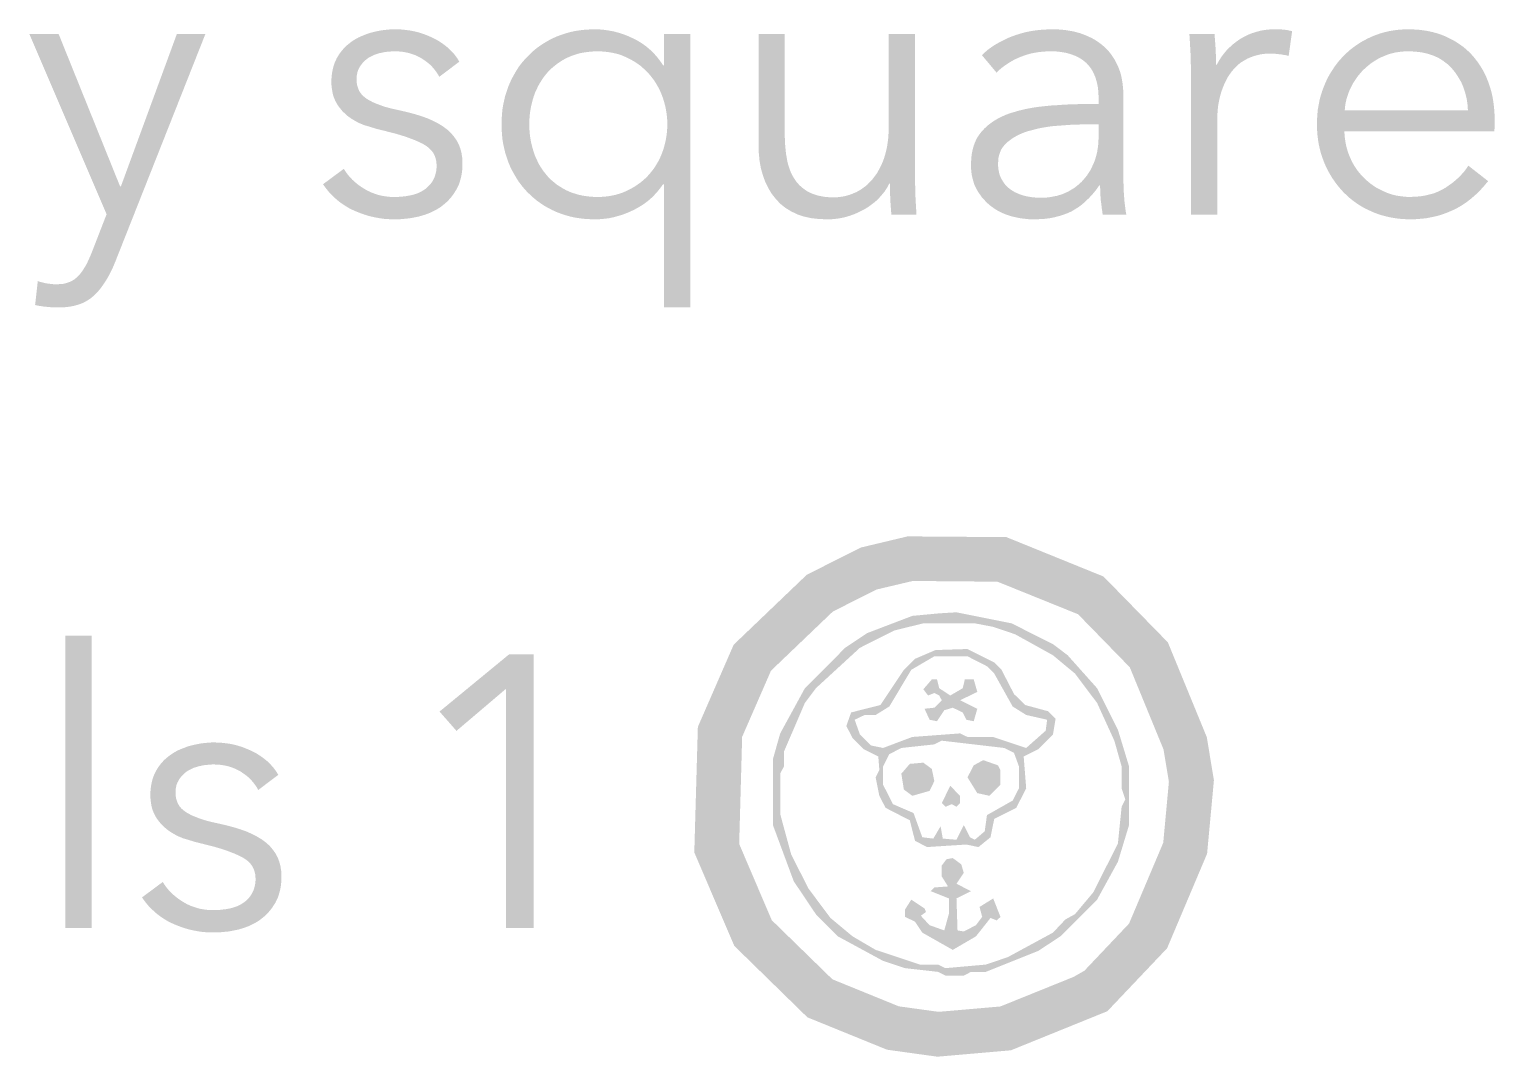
# Model space of a CAD drawing. Header units: millimetres. Extents: x 6 to 594, y 82 to 394.
# Drawn here: x 314.15 to 324.01, y 375.13 to 382.05 of the extents above; entities that cross this region are included whole.
import ezdxf

# ---------------------------------------------------------------- set-up
doc = ezdxf.new("R2010")
doc.units = ezdxf.units.MM
doc.layers.add('RASTER', color=7, linetype='Continuous')

msp = doc.modelspace()

# ---------------------------------------------------------------- hatches: boundary and pattern name
at = {"layer": 'RASTER'}
for points in [[(316.906, 381.728), (316.896, 381.747), (316.884, 381.764), (316.871, 381.781), (316.857, 381.797), (316.842, 381.812), (316.825, 381.826), (316.807, 381.839), (316.788, 381.852), (316.768, 381.863), (316.747, 381.873), (316.725, 381.881), (316.703, 381.888), (316.68, 381.893), (316.657, 381.897), (316.632, 381.899), (316.607, 381.9), (316.596, 381.9), (316.584, 381.899), (316.572, 381.898), (316.56, 381.897), (316.549, 381.896), (316.537, 381.894), (316.525, 381.892), (316.514, 381.889), (316.502, 381.887), (316.491, 381.883), (316.48, 381.88), (316.469, 381.876), (316.459, 381.871), (316.449, 381.866), (316.44, 381.861), (316.43, 381.856), (316.422, 381.85), (316.413, 381.843), (316.405, 381.836), (316.398, 381.829), (316.39, 381.821), (316.384, 381.813), (316.378, 381.805), (316.372, 381.796), (316.367, 381.786), (316.362, 381.777), (316.358, 381.767), (316.355, 381.756), (316.353, 381.745), (316.351, 381.734), (316.35, 381.722), (316.35, 381.71), (316.351, 381.689), (316.354, 381.67), (316.36, 381.651), (316.367, 381.634), (316.377, 381.618), (316.389, 381.604), (316.404, 381.591), (316.42, 381.579), (316.439, 381.568), (316.46, 381.557), (316.484, 381.547), (316.51, 381.537), (316.539, 381.527), (316.571, 381.518), (316.605, 381.51), (316.641, 381.502), (316.693, 381.49), (316.742, 381.477), (316.787, 381.463), (316.829, 381.448), (316.867, 381.431), (316.901, 381.413), (316.932, 381.394), (316.96, 381.373), (316.984, 381.351), (317.004, 381.327), (317.022, 381.302), (317.037, 381.274), (317.048, 381.245), (317.056, 381.214), (317.061, 381.181), (317.062, 381.146), (317.062, 381.12), (317.06, 381.096), (317.057, 381.072), (317.052, 381.05), (317.046, 381.028), (317.04, 381.008), (317.031, 380.989), (317.022, 380.97), (317.011, 380.953), (317, 380.936), (316.988, 380.92), (316.975, 380.905), (316.962, 380.891), (316.948, 380.878), (316.932, 380.865), (316.917, 380.853), (316.9, 380.842), (316.883, 380.832), (316.865, 380.823), (316.847, 380.814), (316.829, 380.807), (316.81, 380.8), (316.79, 380.794), (316.77, 380.788), (316.749, 380.784), (316.729, 380.78), (316.708, 380.776), (316.687, 380.774), (316.667, 380.772), (316.646, 380.77), (316.625, 380.769), (316.605, 380.769), (316.57, 380.77), (316.536, 380.772), (316.502, 380.777), (316.469, 380.783), (316.435, 380.791), (316.402, 380.801), (316.369, 380.813), (316.337, 380.826), (316.305, 380.841), (316.275, 380.859), (316.246, 380.878), (316.219, 380.899), (316.193, 380.923), (316.168, 380.948), (316.145, 380.976), (316.124, 381.005), (316.264, 381.109), (316.276, 381.09), (316.29, 381.071), (316.305, 381.053), (316.322, 381.035), (316.34, 381.019), (316.359, 381.003), (316.38, 380.988), (316.402, 380.974), (316.425, 380.961), (316.448, 380.95), (316.473, 380.941), (316.497, 380.933), (316.523, 380.927), (316.549, 380.923), (316.575, 380.92), (316.602, 380.92), (316.616, 380.92), (316.63, 380.92), (316.644, 380.921), (316.658, 380.922), (316.671, 380.924), (316.685, 380.925), (316.698, 380.928), (316.711, 380.93), (316.724, 380.933), (316.736, 380.936), (316.748, 380.94), (316.76, 380.944), (316.771, 380.949), (316.782, 380.954), (316.792, 380.96), (316.802, 380.966), (316.812, 380.973), (316.821, 380.98), (316.829, 380.988), (316.837, 380.996), (316.845, 381.004), (316.852, 381.013), (316.859, 381.023), (316.865, 381.033), (316.87, 381.043), (316.875, 381.054), (316.879, 381.066), (316.882, 381.078), (316.885, 381.091), (316.887, 381.104), (316.888, 381.118), (316.888, 381.133), (316.887, 381.156), (316.882, 381.178), (316.875, 381.198), (316.865, 381.217), (316.852, 381.234), (316.836, 381.25), (316.817, 381.264), (316.796, 381.277), (316.771, 381.289), (316.744, 381.301), (316.715, 381.312), (316.683, 381.324), (316.648, 381.335), (316.611, 381.346), (316.571, 381.356), (316.529, 381.367), (316.515, 381.37), (316.501, 381.374), (316.487, 381.377), (316.473, 381.381), (316.458, 381.386), (316.444, 381.39), (316.429, 381.395), (316.414, 381.399), (316.398, 381.404), (316.384, 381.41), (316.369, 381.416), (316.355, 381.423), (316.341, 381.431), (316.327, 381.439), (316.314, 381.447), (316.3, 381.457), (316.288, 381.466), (316.276, 381.477), (316.264, 381.488), (316.253, 381.499), (316.243, 381.511), (316.233, 381.524), (316.223, 381.537), (316.215, 381.551), (316.207, 381.566), (316.2, 381.582), (316.194, 381.598), (316.189, 381.616), (316.186, 381.634), (316.183, 381.653), (316.181, 381.673), (316.181, 381.694), (316.181, 381.717), (316.183, 381.739), (316.186, 381.761), (316.19, 381.781), (316.195, 381.801), (316.201, 381.819), (316.209, 381.837), (316.217, 381.854), (316.227, 381.871), (316.237, 381.886), (316.248, 381.901), (316.26, 381.915), (316.272, 381.928), (316.286, 381.941), (316.3, 381.952), (316.315, 381.964), (316.33, 381.974), (316.346, 381.984), (316.363, 381.993), (316.38, 382.001), (316.398, 382.008), (316.416, 382.015), (316.435, 382.022), (316.454, 382.027), (316.473, 382.032), (316.493, 382.036), (316.513, 382.04), (316.533, 382.043), (316.553, 382.045), (316.574, 382.047), (316.594, 382.048), (316.615, 382.048), (316.647, 382.047), (316.678, 382.044), (316.709, 382.04), (316.74, 382.034), (316.771, 382.026), (316.802, 382.016), (316.832, 382.004), (316.862, 381.991), (316.891, 381.976), (316.918, 381.959), (316.943, 381.941), (316.967, 381.922), (316.988, 381.901), (317.008, 381.879), (317.026, 381.855), (317.041, 381.83)], [(321.963, 381.749), (321.963, 381.762), (321.963, 381.775), (321.963, 381.79), (321.963, 381.806), (321.962, 381.822), (321.962, 381.839), (321.961, 381.857), (321.961, 381.876), (321.96, 381.896), (321.959, 381.914), (321.958, 381.933), (321.957, 381.951), (321.956, 381.968), (321.955, 381.985), (321.954, 382.001), (321.953, 382.017), (322.122, 382.017), (322.123, 382.004), (322.124, 381.991), (322.125, 381.978), (322.126, 381.965), (322.127, 381.951), (322.128, 381.937), (322.129, 381.922), (322.13, 381.908), (322.13, 381.893), (322.131, 381.879), (322.131, 381.866), (322.132, 381.853), (322.132, 381.841), (322.132, 381.83), (322.132, 381.819), (322.132, 381.809), (322.137, 381.809), (322.151, 381.835), (322.167, 381.86), (322.184, 381.883), (322.202, 381.905), (322.223, 381.926), (322.245, 381.946), (322.268, 381.964), (322.293, 381.982), (322.32, 381.997), (322.347, 382.011), (322.375, 382.022), (322.404, 382.031), (322.434, 382.039), (322.464, 382.044), (322.495, 382.047), (322.527, 382.048), (322.536, 382.048), (322.544, 382.048), (322.552, 382.048), (322.56, 382.047), (322.567, 382.047), (322.574, 382.047), (322.582, 382.046), (322.589, 382.045), (322.595, 382.045), (322.602, 382.044), (322.609, 382.043), (322.616, 382.042), (322.623, 382.04), (322.63, 382.039), (322.637, 382.037), (322.644, 382.035), (322.621, 381.869), (322.617, 381.87), (322.612, 381.871), (322.606, 381.873), (322.6, 381.874), (322.593, 381.875), (322.586, 381.876), (322.578, 381.878), (322.569, 381.879), (322.56, 381.88), (322.551, 381.881), (322.542, 381.882), (322.533, 381.883), (322.524, 381.883), (322.514, 381.884), (322.505, 381.884), (322.496, 381.884), (322.479, 381.884), (322.461, 381.883), (322.444, 381.881), (322.427, 381.878), (322.41, 381.874), (322.394, 381.87), (322.377, 381.864), (322.361, 381.858), (322.345, 381.851), (322.33, 381.843), (322.315, 381.834), (322.3, 381.825), (322.286, 381.814), (322.273, 381.802), (322.26, 381.79), (322.248, 381.776), (322.236, 381.762), (322.225, 381.746), (322.214, 381.73), (322.204, 381.713), (322.195, 381.694), (322.186, 381.675), (322.178, 381.655), (322.17, 381.633), (322.163, 381.611), (322.157, 381.588), (322.152, 381.563), (322.147, 381.537), (322.144, 381.511), (322.142, 381.483), (322.14, 381.454), (322.14, 381.424), (322.14, 380.8), (321.963, 380.8), (321.963, 381.749)], [(314.759, 380.99), (314.764, 380.99), (315.141, 382.017), (315.333, 382.017), (314.727, 380.485), (314.713, 380.451), (314.698, 380.419), (314.682, 380.388), (314.665, 380.359), (314.647, 380.332), (314.629, 380.306), (314.609, 380.282), (314.588, 380.261), (314.566, 380.241), (314.541, 380.224), (314.515, 380.209), (314.485, 380.197), (314.454, 380.188), (314.42, 380.181), (314.384, 380.177), (314.345, 380.176), (314.325, 380.176), (314.305, 380.177), (314.285, 380.178), (314.265, 380.18), (314.245, 380.182), (314.226, 380.185), (314.206, 380.188), (314.187, 380.192), (314.205, 380.353), (314.22, 380.348), (314.236, 380.344), (314.252, 380.34), (314.269, 380.337), (314.285, 380.335), (314.301, 380.333), (314.318, 380.332), (314.335, 380.332), (314.357, 380.333), (314.378, 380.335), (314.398, 380.34), (314.416, 380.346), (314.433, 380.354), (314.449, 380.363), (314.464, 380.375), (314.478, 380.388), (314.491, 380.403), (314.503, 380.419), (314.515, 380.437), (314.527, 380.456), (314.538, 380.477), (314.548, 380.499), (314.559, 380.523), (314.569, 380.548), (314.668, 380.803), (314.148, 382.017), (314.345, 382.017)], [(319.948, 380.8), (319.947, 380.813), (319.946, 380.825), (319.945, 380.839), (319.944, 380.852), (319.943, 380.866), (319.942, 380.88), (319.941, 380.894), (319.94, 380.909), (319.94, 380.924), (319.939, 380.938), (319.939, 380.951), (319.938, 380.964), (319.938, 380.976), (319.938, 380.987), (319.938, 380.998), (319.938, 381.008), (319.933, 381.008), (319.919, 380.982), (319.903, 380.957), (319.884, 380.934), (319.864, 380.911), (319.842, 380.89), (319.818, 380.871), (319.792, 380.852), (319.764, 380.835), (319.734, 380.82), (319.704, 380.806), (319.674, 380.795), (319.643, 380.785), (319.612, 380.778), (319.581, 380.773), (319.549, 380.77), (319.517, 380.769), (319.461, 380.771), (319.408, 380.777), (319.359, 380.788), (319.314, 380.803), (319.273, 380.823), (319.235, 380.846), (319.2, 380.874), (319.17, 380.907), (319.142, 380.942), (319.119, 380.981), (319.099, 381.022), (319.083, 381.067), (319.07, 381.113), (319.061, 381.163), (319.056, 381.215), (319.054, 381.271), (319.054, 382.017), (319.231, 382.017), (319.231, 381.343), (319.231, 381.32), (319.232, 381.296), (319.233, 381.274), (319.235, 381.252), (319.237, 381.23), (319.239, 381.209), (319.243, 381.189), (319.246, 381.169), (319.25, 381.15), (319.255, 381.132), (319.261, 381.114), (319.267, 381.097), (319.274, 381.08), (319.282, 381.065), (319.29, 381.05), (319.3, 381.035), (319.309, 381.022), (319.32, 381.009), (319.331, 380.997), (319.344, 380.986), (319.357, 380.975), (319.371, 380.965), (319.385, 380.956), (319.401, 380.948), (319.417, 380.941), (319.435, 380.935), (319.453, 380.929), (319.473, 380.925), (319.493, 380.921), (319.515, 380.919), (319.537, 380.917), (319.561, 380.917), (319.578, 380.917), (319.596, 380.919), (319.613, 380.921), (319.63, 380.924), (319.647, 380.928), (319.664, 380.933), (319.681, 380.939), (319.697, 380.946), (319.714, 380.953), (319.73, 380.962), (319.745, 380.971), (319.76, 380.982), (319.775, 380.993), (319.789, 381.005), (319.802, 381.019), (319.816, 381.033), (319.828, 381.048), (319.84, 381.064), (319.852, 381.081), (319.862, 381.099), (319.872, 381.118), (319.882, 381.138), (319.891, 381.159), (319.899, 381.181), (319.906, 381.204), (319.912, 381.228), (319.918, 381.253), (319.922, 381.279), (319.926, 381.306), (319.928, 381.334), (319.93, 381.363), (319.93, 381.393), (319.93, 382.017), (320.107, 382.017), (320.107, 381.068), (320.107, 381.055), (320.107, 381.041), (320.107, 381.027), (320.107, 381.011), (320.108, 380.995), (320.108, 380.978), (320.109, 380.959), (320.109, 380.94), (320.11, 380.921), (320.111, 380.902), (320.112, 380.884), (320.113, 380.866), (320.114, 380.849), (320.115, 380.832), (320.116, 380.816), (320.117, 380.8)], [(314.568, 376), (314.391, 376), (314.391, 377.966), (314.568, 377.966)], [(317.542, 376), (317.355, 376), (317.355, 377.609), (317.022, 377.326), (316.908, 377.456), (317.376, 377.841), (317.542, 377.841)], [(315.688, 376.928), (315.678, 376.947), (315.666, 376.964), (315.653, 376.981), (315.639, 376.997), (315.624, 377.012), (315.607, 377.026), (315.589, 377.039), (315.57, 377.052), (315.55, 377.063), (315.529, 377.073), (315.507, 377.081), (315.485, 377.088), (315.462, 377.093), (315.439, 377.097), (315.414, 377.099), (315.389, 377.1), (315.378, 377.1), (315.366, 377.099), (315.354, 377.098), (315.342, 377.097), (315.331, 377.096), (315.319, 377.094), (315.307, 377.092), (315.296, 377.089), (315.284, 377.087), (315.273, 377.083), (315.262, 377.08), (315.251, 377.076), (315.241, 377.071), (315.231, 377.066), (315.222, 377.061), (315.212, 377.056), (315.204, 377.05), (315.195, 377.043), (315.187, 377.036), (315.18, 377.029), (315.172, 377.021), (315.166, 377.013), (315.16, 377.005), (315.154, 376.996), (315.149, 376.986), (315.144, 376.977), (315.14, 376.967), (315.137, 376.956), (315.135, 376.945), (315.133, 376.934), (315.132, 376.922), (315.132, 376.91), (315.133, 376.889), (315.136, 376.87), (315.142, 376.851), (315.149, 376.834), (315.159, 376.818), (315.171, 376.804), (315.186, 376.791), (315.202, 376.779), (315.221, 376.768), (315.242, 376.757), (315.266, 376.747), (315.292, 376.737), (315.321, 376.727), (315.353, 376.718), (315.387, 376.71), (315.423, 376.702), (315.475, 376.69), (315.524, 376.677), (315.569, 376.663), (315.611, 376.648), (315.649, 376.631), (315.683, 376.613), (315.714, 376.594), (315.742, 376.573), (315.766, 376.551), (315.786, 376.527), (315.804, 376.502), (315.819, 376.474), (315.83, 376.445), (315.838, 376.414), (315.843, 376.381), (315.844, 376.346), (315.844, 376.32), (315.842, 376.296), (315.839, 376.272), (315.834, 376.25), (315.828, 376.228), (315.822, 376.208), (315.813, 376.189), (315.804, 376.17), (315.793, 376.153), (315.782, 376.136), (315.77, 376.12), (315.757, 376.105), (315.744, 376.091), (315.73, 376.078), (315.714, 376.065), (315.699, 376.053), (315.682, 376.042), (315.665, 376.032), (315.647, 376.023), (315.629, 376.014), (315.611, 376.007), (315.592, 376), (315.572, 375.994), (315.552, 375.988), (315.531, 375.984), (315.511, 375.98), (315.49, 375.976), (315.469, 375.974), (315.449, 375.972), (315.428, 375.97), (315.407, 375.969), (315.387, 375.969), (315.352, 375.97), (315.318, 375.972), (315.284, 375.977), (315.251, 375.983), (315.217, 375.991), (315.184, 376.001), (315.151, 376.013), (315.119, 376.026), (315.087, 376.041), (315.057, 376.059), (315.028, 376.078), (315.001, 376.099), (314.975, 376.123), (314.95, 376.148), (314.927, 376.176), (314.906, 376.205), (315.046, 376.309), (315.058, 376.29), (315.072, 376.271), (315.087, 376.253), (315.104, 376.235), (315.122, 376.219), (315.141, 376.203), (315.162, 376.188), (315.184, 376.174), (315.207, 376.161), (315.23, 376.15), (315.255, 376.141), (315.279, 376.133), (315.305, 376.127), (315.331, 376.123), (315.357, 376.12), (315.384, 376.12), (315.398, 376.12), (315.412, 376.12), (315.426, 376.121), (315.44, 376.122), (315.453, 376.124), (315.467, 376.125), (315.48, 376.128), (315.493, 376.13), (315.506, 376.133), (315.518, 376.136), (315.53, 376.14), (315.542, 376.144), (315.553, 376.149), (315.564, 376.154), (315.574, 376.16), (315.584, 376.166), (315.594, 376.173), (315.603, 376.18), (315.611, 376.188), (315.619, 376.196), (315.627, 376.204), (315.634, 376.213), (315.641, 376.223), (315.647, 376.233), (315.652, 376.243), (315.657, 376.254), (315.661, 376.266), (315.664, 376.278), (315.667, 376.291), (315.669, 376.304), (315.67, 376.318), (315.67, 376.333), (315.669, 376.356), (315.664, 376.378), (315.657, 376.398), (315.647, 376.417), (315.634, 376.434), (315.618, 376.45), (315.599, 376.464), (315.578, 376.477), (315.553, 376.489), (315.526, 376.501), (315.497, 376.512), (315.465, 376.524), (315.43, 376.535), (315.393, 376.546), (315.353, 376.556), (315.311, 376.567), (315.297, 376.57), (315.283, 376.574), (315.269, 376.577), (315.255, 376.581), (315.24, 376.586), (315.226, 376.59), (315.211, 376.595), (315.196, 376.599), (315.18, 376.604), (315.166, 376.61), (315.151, 376.616), (315.137, 376.623), (315.123, 376.631), (315.109, 376.639), (315.096, 376.647), (315.082, 376.657), (315.07, 376.666), (315.058, 376.677), (315.046, 376.688), (315.035, 376.699), (315.025, 376.711), (315.015, 376.724), (315.005, 376.737), (314.997, 376.751), (314.989, 376.766), (314.982, 376.782), (314.976, 376.798), (314.971, 376.816), (314.968, 376.834), (314.965, 376.853), (314.963, 376.873), (314.963, 376.894), (314.963, 376.917), (314.965, 376.939), (314.968, 376.961), (314.972, 376.981), (314.977, 377.001), (314.983, 377.019), (314.991, 377.037), (314.999, 377.054), (315.009, 377.071), (315.019, 377.086), (315.03, 377.101), (315.042, 377.115), (315.054, 377.128), (315.068, 377.141), (315.082, 377.152), (315.097, 377.164), (315.112, 377.174), (315.128, 377.184), (315.145, 377.193), (315.162, 377.201), (315.18, 377.208), (315.198, 377.215), (315.217, 377.222), (315.236, 377.227), (315.255, 377.232), (315.275, 377.236), (315.295, 377.24), (315.315, 377.243), (315.335, 377.245), (315.356, 377.247), (315.376, 377.248), (315.397, 377.248), (315.429, 377.247), (315.46, 377.244), (315.491, 377.24), (315.522, 377.234), (315.553, 377.226), (315.584, 377.216), (315.614, 377.204), (315.644, 377.191), (315.673, 377.176), (315.7, 377.159), (315.725, 377.141), (315.749, 377.122), (315.77, 377.101), (315.79, 377.079), (315.808, 377.055), (315.823, 377.03)]]:
    msp.add_hatch(color=7, dxfattribs=at).paths.add_polyline_path(points)
h = msp.add_hatch(color=7, dxfattribs=at)
h.paths.add_polyline_path([(318.412, 381.005), (318.392, 380.978), (318.371, 380.952), (318.348, 380.927), (318.324, 380.904), (318.298, 380.883), (318.27, 380.864), (318.241, 380.846), (318.21, 380.83), (318.179, 380.816), (318.147, 380.803), (318.115, 380.793), (318.083, 380.784), (318.051, 380.777), (318.019, 380.773), (317.986, 380.77), (317.954, 380.769), (317.919, 380.77), (317.884, 380.772), (317.851, 380.776), (317.818, 380.781), (317.786, 380.788), (317.755, 380.797), (317.725, 380.807), (317.695, 380.818), (317.667, 380.831), (317.64, 380.845), (317.613, 380.86), (317.588, 380.877), (317.564, 380.894), (317.541, 380.913), (317.519, 380.933), (317.498, 380.953), (317.478, 380.975), (317.459, 380.998), (317.441, 381.022), (317.425, 381.047), (317.41, 381.073), (317.395, 381.1), (317.382, 381.127), (317.37, 381.156), (317.36, 381.186), (317.35, 381.216), (317.343, 381.247), (317.336, 381.278), (317.331, 381.31), (317.328, 381.342), (317.326, 381.375), (317.325, 381.408), (317.326, 381.442), (317.328, 381.475), (317.331, 381.507), (317.336, 381.539), (317.343, 381.57), (317.35, 381.601), (317.36, 381.631), (317.37, 381.661), (317.382, 381.689), (317.395, 381.717), (317.41, 381.744), (317.425, 381.77), (317.441, 381.795), (317.459, 381.819), (317.478, 381.841), (317.498, 381.863), (317.519, 381.884), (317.541, 381.904), (317.564, 381.923), (317.588, 381.94), (317.613, 381.956), (317.64, 381.972), (317.667, 381.986), (317.695, 381.999), (317.725, 382.01), (317.755, 382.02), (317.786, 382.029), (317.818, 382.036), (317.851, 382.041), (317.884, 382.045), (317.919, 382.047), (317.954, 382.048), (317.986, 382.047), (318.019, 382.044), (318.051, 382.039), (318.083, 382.033), (318.115, 382.024), (318.147, 382.014), (318.179, 382.001), (318.21, 381.987), (318.241, 381.971), (318.27, 381.953), (318.298, 381.933), (318.324, 381.911), (318.348, 381.888), (318.371, 381.862), (318.392, 381.835), (318.412, 381.806), (318.419, 381.806), (318.419, 382.017), (318.596, 382.017), (318.596, 380.176), (318.419, 380.176), (318.419, 381.005)])
h.paths.add_polyline_path([(317.512, 381.408), (317.512, 381.383), (317.514, 381.358), (317.516, 381.334), (317.52, 381.31), (317.524, 381.286), (317.53, 381.263), (317.536, 381.24), (317.543, 381.217), (317.551, 381.195), (317.561, 381.174), (317.57, 381.153), (317.581, 381.133), (317.593, 381.114), (317.605, 381.096), (317.619, 381.078), (317.633, 381.061), (317.648, 381.045), (317.664, 381.03), (317.681, 381.016), (317.698, 381.002), (317.717, 380.99), (317.736, 380.978), (317.756, 380.967), (317.777, 380.957), (317.799, 380.948), (317.822, 380.941), (317.845, 380.934), (317.869, 380.929), (317.894, 380.925), (317.919, 380.922), (317.945, 380.92), (317.972, 380.92), (317.997, 380.92), (318.022, 380.922), (318.046, 380.925), (318.07, 380.929), (318.093, 380.934), (318.116, 380.941), (318.138, 380.948), (318.159, 380.957), (318.18, 380.967), (318.201, 380.978), (318.22, 380.989), (318.239, 381.002), (318.258, 381.015), (318.275, 381.029), (318.292, 381.044), (318.308, 381.06), (318.323, 381.077), (318.337, 381.094), (318.351, 381.112), (318.363, 381.131), (318.375, 381.151), (318.386, 381.171), (318.396, 381.193), (318.405, 381.215), (318.413, 381.237), (318.42, 381.26), (318.426, 381.284), (318.431, 381.308), (318.435, 381.332), (318.438, 381.357), (318.44, 381.383), (318.44, 381.408), (318.44, 381.434), (318.438, 381.46), (318.435, 381.484), (318.431, 381.509), (318.426, 381.533), (318.42, 381.556), (318.413, 381.579), (318.405, 381.602), (318.396, 381.624), (318.386, 381.645), (318.375, 381.666), (318.363, 381.686), (318.351, 381.705), (318.337, 381.723), (318.323, 381.741), (318.308, 381.758), (318.292, 381.774), (318.275, 381.789), (318.258, 381.804), (318.239, 381.817), (318.22, 381.83), (318.201, 381.841), (318.18, 381.852), (318.159, 381.862), (318.138, 381.871), (318.116, 381.879), (318.093, 381.885), (318.07, 381.89), (318.046, 381.894), (318.022, 381.897), (317.997, 381.899), (317.972, 381.9), (317.945, 381.899), (317.919, 381.897), (317.894, 381.894), (317.869, 381.89), (317.845, 381.885), (317.822, 381.878), (317.799, 381.87), (317.777, 381.861), (317.756, 381.851), (317.736, 381.84), (317.717, 381.828), (317.698, 381.815), (317.681, 381.801), (317.664, 381.787), (317.648, 381.772), (317.633, 381.756), (317.619, 381.739), (317.605, 381.721), (317.593, 381.702), (317.581, 381.683), (317.57, 381.663), (317.561, 381.643), (317.551, 381.622), (317.543, 381.6), (317.536, 381.577), (317.53, 381.554), (317.524, 381.531), (317.52, 381.507), (317.516, 381.483), (317.514, 381.458), (317.512, 381.434), (317.512, 381.408)])
h = msp.add_hatch(color=7, dxfattribs=at)
h.paths.add_polyline_path([(321.342, 381.585), (321.341, 381.624), (321.337, 381.659), (321.33, 381.693), (321.321, 381.724), (321.309, 381.752), (321.295, 381.778), (321.278, 381.801), (321.259, 381.822), (321.237, 381.84), (321.212, 381.856), (321.186, 381.869), (321.157, 381.88), (321.125, 381.889), (321.091, 381.895), (321.055, 381.899), (321.017, 381.9), (320.99, 381.899), (320.963, 381.897), (320.937, 381.894), (320.912, 381.89), (320.886, 381.885), (320.862, 381.878), (320.838, 381.87), (320.814, 381.861), (320.791, 381.851), (320.769, 381.84), (320.748, 381.828), (320.728, 381.815), (320.708, 381.802), (320.69, 381.788), (320.672, 381.773), (320.655, 381.757), (320.557, 381.874), (320.576, 381.892), (320.597, 381.91), (320.62, 381.927), (320.644, 381.943), (320.67, 381.958), (320.697, 381.972), (320.725, 381.986), (320.756, 381.999), (320.787, 382.01), (320.819, 382.02), (320.853, 382.029), (320.887, 382.036), (320.923, 382.041), (320.959, 382.045), (320.997, 382.047), (321.035, 382.048), (321.059, 382.048), (321.084, 382.046), (321.107, 382.044), (321.131, 382.041), (321.153, 382.037), (321.176, 382.033), (321.198, 382.027), (321.22, 382.021), (321.241, 382.013), (321.261, 382.005), (321.281, 381.996), (321.3, 381.987), (321.319, 381.976), (321.337, 381.964), (321.354, 381.952), (321.37, 381.939), (321.386, 381.925), (321.401, 381.91), (321.415, 381.894), (321.428, 381.877), (321.44, 381.859), (321.452, 381.841), (321.462, 381.821), (321.472, 381.801), (321.48, 381.78), (321.488, 381.758), (321.494, 381.735), (321.499, 381.711), (321.503, 381.686), (321.506, 381.66), (321.508, 381.634), (321.508, 381.606), (321.508, 381.073), (321.508, 381.055), (321.509, 381.038), (321.509, 381.02), (321.51, 381.002), (321.51, 380.983), (321.511, 380.965), (321.512, 380.946), (321.513, 380.927), (321.515, 380.909), (321.516, 380.891), (321.518, 380.874), (321.52, 380.858), (321.522, 380.842), (321.524, 380.827), (321.526, 380.813), (321.529, 380.8), (321.37, 380.8), (321.368, 380.811), (321.367, 380.823), (321.365, 380.834), (321.363, 380.846), (321.362, 380.858), (321.36, 380.871), (321.359, 380.883), (321.357, 380.896), (321.356, 380.909), (321.355, 380.922), (321.354, 380.935), (321.354, 380.948), (321.353, 380.96), (321.353, 380.973), (321.352, 380.985), (321.352, 380.998), (321.347, 380.998), (321.326, 380.968), (321.304, 380.941), (321.281, 380.916), (321.258, 380.893), (321.234, 380.872), (321.21, 380.853), (321.184, 380.837), (321.159, 380.822), (321.132, 380.81), (321.103, 380.799), (321.073, 380.79), (321.042, 380.782), (321.01, 380.776), (320.976, 380.772), (320.941, 380.77), (320.905, 380.769), (320.887, 380.769), (320.87, 380.77), (320.852, 380.772), (320.834, 380.774), (320.816, 380.776), (320.798, 380.78), (320.779, 380.784), (320.761, 380.788), (320.742, 380.794), (320.724, 380.8), (320.707, 380.806), (320.69, 380.814), (320.673, 380.822), (320.657, 380.831), (320.641, 380.841), (320.626, 380.852), (320.611, 380.863), (320.596, 380.876), (320.583, 380.889), (320.57, 380.903), (320.557, 380.917), (320.546, 380.933), (320.535, 380.949), (320.524, 380.966), (320.515, 380.984), (320.506, 381.003), (320.5, 381.023), (320.494, 381.044), (320.489, 381.066), (320.486, 381.089), (320.484, 381.113), (320.484, 381.138), (320.485, 381.172), (320.488, 381.205), (320.494, 381.235), (320.502, 381.264), (320.512, 381.291), (320.524, 381.316), (320.539, 381.339), (320.555, 381.36), (320.574, 381.38), (320.594, 381.399), (320.616, 381.416), (320.639, 381.432), (320.663, 381.446), (320.69, 381.46), (320.717, 381.472), (320.746, 381.483), (320.777, 381.492), (320.808, 381.501), (320.841, 381.509), (320.875, 381.516), (320.91, 381.522), (320.946, 381.527), (320.983, 381.531), (321.021, 381.535), (321.06, 381.537), (321.099, 381.54), (321.138, 381.542), (321.178, 381.543), (321.219, 381.545), (321.259, 381.545), (321.3, 381.546), (321.342, 381.546)])
h.paths.add_polyline_path([(321.29, 381.408), (321.262, 381.408), (321.235, 381.408), (321.208, 381.407), (321.18, 381.406), (321.153, 381.405), (321.125, 381.403), (321.098, 381.401), (321.07, 381.399), (321.043, 381.397), (321.016, 381.394), (320.99, 381.39), (320.965, 381.386), (320.94, 381.381), (320.916, 381.375), (320.893, 381.369), (320.87, 381.363), (320.848, 381.356), (320.827, 381.348), (320.807, 381.339), (320.788, 381.329), (320.77, 381.319), (320.754, 381.308), (320.738, 381.296), (320.723, 381.284), (320.71, 381.27), (320.698, 381.255), (320.688, 381.24), (320.68, 381.223), (320.674, 381.205), (320.669, 381.187), (320.667, 381.167), (320.666, 381.146), (320.666, 381.13), (320.667, 381.115), (320.669, 381.1), (320.672, 381.086), (320.675, 381.073), (320.68, 381.06), (320.685, 381.048), (320.691, 381.037), (320.697, 381.026), (320.704, 381.016), (320.711, 381.006), (320.719, 380.997), (320.728, 380.988), (320.737, 380.98), (320.747, 380.972), (320.757, 380.965), (320.767, 380.959), (320.778, 380.952), (320.789, 380.947), (320.801, 380.942), (320.812, 380.937), (320.824, 380.933), (320.837, 380.929), (320.849, 380.926), (320.862, 380.923), (320.875, 380.921), (320.887, 380.919), (320.9, 380.917), (320.913, 380.916), (320.926, 380.915), (320.939, 380.915), (320.952, 380.914), (320.975, 380.915), (320.997, 380.916), (321.019, 380.919), (321.04, 380.923), (321.061, 380.927), (321.081, 380.933), (321.1, 380.939), (321.118, 380.947), (321.136, 380.955), (321.153, 380.965), (321.17, 380.975), (321.185, 380.985), (321.2, 380.997), (321.214, 381.009), (321.228, 381.022), (321.24, 381.035), (321.252, 381.05), (321.264, 381.064), (321.274, 381.08), (321.284, 381.095), (321.293, 381.112), (321.301, 381.129), (321.309, 381.146), (321.316, 381.164), (321.322, 381.182), (321.327, 381.201), (321.332, 381.22), (321.335, 381.239), (321.338, 381.258), (321.34, 381.278), (321.341, 381.297), (321.342, 381.317), (321.342, 381.408)])
h = msp.add_hatch(color=7, dxfattribs=at)
h.paths.add_polyline_path([(323.827, 381.502), (323.824, 381.544), (323.818, 381.584), (323.808, 381.622), (323.796, 381.659), (323.781, 381.694), (323.762, 381.726), (323.741, 381.758), (323.717, 381.787), (323.69, 381.813), (323.66, 381.836), (323.628, 381.856), (323.592, 381.872), (323.555, 381.884), (323.514, 381.893), (323.47, 381.898), (323.424, 381.9), (323.403, 381.899), (323.381, 381.898), (323.36, 381.895), (323.339, 381.892), (323.319, 381.887), (323.299, 381.882), (323.28, 381.875), (323.261, 381.867), (323.242, 381.859), (323.224, 381.85), (323.207, 381.84), (323.19, 381.829), (323.173, 381.818), (323.158, 381.805), (323.143, 381.793), (323.128, 381.779), (323.114, 381.765), (323.101, 381.75), (323.088, 381.735), (323.077, 381.719), (323.066, 381.703), (323.055, 381.686), (323.046, 381.669), (323.037, 381.652), (323.029, 381.634), (323.022, 381.615), (323.016, 381.597), (323.01, 381.578), (323.006, 381.56), (323.002, 381.541), (323, 381.521), (322.998, 381.502)])
h.paths.add_polyline_path([(324.007, 381.445), (324.007, 381.44), (324.007, 381.436), (324.007, 381.431), (324.007, 381.426), (324.007, 381.421), (324.007, 381.416), (324.007, 381.411), (324.007, 381.406), (324.007, 381.401), (324.007, 381.395), (324.006, 381.39), (324.006, 381.384), (324.006, 381.379), (324.005, 381.373), (324.005, 381.367), (324.004, 381.362), (322.995, 381.362), (322.997, 381.339), (322.999, 381.317), (323.002, 381.295), (323.006, 381.273), (323.011, 381.252), (323.017, 381.231), (323.024, 381.21), (323.032, 381.19), (323.041, 381.17), (323.05, 381.151), (323.061, 381.132), (323.072, 381.115), (323.084, 381.097), (323.097, 381.081), (323.111, 381.065), (323.125, 381.05), (323.141, 381.035), (323.157, 381.021), (323.173, 381.008), (323.19, 380.996), (323.208, 380.984), (323.227, 380.974), (323.246, 380.964), (323.266, 380.955), (323.286, 380.946), (323.307, 380.939), (323.328, 380.933), (323.35, 380.928), (323.372, 380.925), (323.394, 380.922), (323.417, 380.92), (323.44, 380.92), (323.474, 380.921), (323.507, 380.924), (323.538, 380.929), (323.568, 380.936), (323.598, 380.944), (323.625, 380.955), (323.652, 380.968), (323.678, 380.983), (323.702, 381), (323.725, 381.016), (323.746, 381.034), (323.766, 381.052), (323.784, 381.071), (323.801, 381.09), (323.816, 381.11), (323.83, 381.13), (323.963, 381.026), (323.935, 380.993), (323.907, 380.962), (323.878, 380.934), (323.848, 380.908), (323.817, 380.884), (323.786, 380.863), (323.755, 380.845), (323.722, 380.829), (323.689, 380.815), (323.655, 380.802), (323.621, 380.792), (323.586, 380.784), (323.55, 380.777), (323.514, 380.773), (323.477, 380.77), (323.44, 380.769), (323.407, 380.77), (323.374, 380.772), (323.341, 380.776), (323.31, 380.781), (323.279, 380.788), (323.248, 380.796), (323.218, 380.806), (323.189, 380.817), (323.161, 380.83), (323.133, 380.843), (323.107, 380.858), (323.082, 380.874), (323.057, 380.892), (323.034, 380.91), (323.012, 380.93), (322.99, 380.951), (322.97, 380.973), (322.951, 380.996), (322.933, 381.02), (322.916, 381.044), (322.9, 381.07), (322.885, 381.097), (322.871, 381.125), (322.859, 381.154), (322.848, 381.183), (322.838, 381.213), (322.83, 381.244), (322.823, 381.276), (322.818, 381.308), (322.814, 381.341), (322.812, 381.374), (322.811, 381.408), (322.812, 381.443), (322.814, 381.476), (322.817, 381.509), (322.823, 381.541), (322.829, 381.573), (322.837, 381.603), (322.847, 381.634), (322.858, 381.663), (322.87, 381.692), (322.883, 381.72), (322.898, 381.747), (322.914, 381.772), (322.93, 381.797), (322.948, 381.821), (322.967, 381.844), (322.988, 381.866), (323.009, 381.887), (323.031, 381.907), (323.054, 381.925), (323.078, 381.942), (323.103, 381.959), (323.128, 381.973), (323.155, 381.987), (323.183, 382), (323.211, 382.011), (323.24, 382.021), (323.269, 382.029), (323.299, 382.036), (323.329, 382.041), (323.361, 382.045), (323.392, 382.047), (323.424, 382.048), (323.46, 382.047), (323.494, 382.045), (323.527, 382.041), (323.559, 382.036), (323.59, 382.029), (323.62, 382.021), (323.649, 382.011), (323.677, 382), (323.703, 381.987), (323.729, 381.974), (323.753, 381.959), (323.777, 381.943), (323.799, 381.927), (323.82, 381.909), (323.84, 381.89), (323.859, 381.87), (323.876, 381.849), (323.893, 381.827), (323.908, 381.805), (323.923, 381.781), (323.936, 381.757), (323.948, 381.732), (323.959, 381.706), (323.969, 381.679), (323.978, 381.651), (323.986, 381.623), (323.992, 381.595), (323.997, 381.566), (324.001, 381.536), (324.004, 381.506), (324.006, 381.476), (324.007, 381.445)])
h = msp.add_hatch(color=7, dxfattribs=at)
h.paths.add_polyline_path([(320.057, 378.635), (320.722, 378.63), (321.375, 378.365), (321.808, 377.922), (322.07, 377.284), (322.118, 376.994), (322.072, 376.499), (321.803, 375.863), (321.401, 375.439), (320.752, 375.176), (320.258, 375.133), (319.919, 375.18), (319.383, 375.398), (318.891, 375.879), (318.622, 376.508), (318.646, 377.353), (318.887, 377.906), (319.379, 378.377), (319.743, 378.56)])
h.paths.add_polyline_path([(320.092, 378.335), (319.847, 378.277), (319.554, 378.129), (319.138, 377.731), (318.944, 377.286), (318.924, 376.565), (319.143, 376.052), (319.551, 375.654), (319.998, 375.472), (320.266, 375.435), (320.681, 375.471), (321.228, 375.692), (321.547, 376.029), (321.777, 376.573), (321.815, 376.983), (321.779, 377.201), (321.552, 377.754), (321.204, 378.111), (320.662, 378.33), (320.092, 378.335)])
h = msp.add_hatch(color=7, dxfattribs=at)
h.paths.add_polyline_path([(320.146, 378.438), (320.583, 378.446), (320.806, 378.396), (321.134, 378.255), (321.356, 378.107), (321.529, 377.934), (321.727, 377.638), (321.868, 377.26), (321.917, 377.013), (321.917, 376.791), (321.818, 376.346), (321.579, 375.919), (321.282, 375.622), (320.904, 375.432), (320.484, 375.333), (320.237, 375.333), (320.188, 375.358), (319.941, 375.383), (319.793, 375.432), (319.44, 375.622), (319.168, 375.869), (319.044, 376.042), (318.879, 376.371), (318.805, 376.667), (318.805, 377.062), (318.854, 377.309), (318.995, 377.663), (319.168, 377.91), (319.316, 378.058), (319.514, 378.206), (319.793, 378.347), (320.015, 378.421)])
h.paths.add_polyline_path([(320.361, 378.396), (320.312, 378.371), (320.114, 378.371), (319.793, 378.273), (319.563, 378.157), (319.291, 377.959), (319.119, 377.737), (318.978, 377.458), (318.904, 377.235), (318.879, 376.939), (318.854, 376.889), (318.879, 376.618), (318.953, 376.371), (319.094, 376.092), (319.217, 375.919), (319.464, 375.696), (319.818, 375.506), (320.065, 375.432), (320.262, 375.432), (320.312, 375.407), (320.41, 375.432), (320.608, 375.432), (320.929, 375.531), (321.307, 375.746), (321.529, 375.993), (321.744, 376.395), (321.818, 376.667), (321.818, 376.815), (321.843, 376.865), (321.818, 377.136), (321.719, 377.458), (321.554, 377.786), (321.49, 377.845), (321.455, 377.91), (321.233, 378.107), (320.88, 378.297), (320.633, 378.371)])
h.paths.add_polyline_path([(320.27, 378.117), (320.386, 378.124), (320.756, 378.05), (321.035, 377.91), (321.134, 377.835), (321.332, 377.613), (321.472, 377.334), (321.547, 377.087), (321.547, 376.692), (321.472, 376.445), (321.332, 376.19), (321.085, 375.943), (320.936, 375.845), (320.583, 375.704), (320.484, 375.704), (320.435, 375.679), (320.312, 375.679), (320.262, 375.704), (320.04, 375.729), (319.892, 375.778), (319.588, 375.943), (319.44, 376.092), (319.291, 376.314), (319.151, 376.692), (319.151, 377.136), (319.2, 377.309), (319.366, 377.613), (319.637, 377.885), (319.785, 377.984), (320.089, 378.1)])
h.paths.add_polyline_path([(320.163, 378.05), (319.966, 378.001), (319.736, 377.885), (319.44, 377.613), (319.366, 377.514), (319.225, 377.186), (319.225, 377.087), (319.2, 377.038), (319.2, 376.766), (319.274, 376.494), (319.39, 376.265), (319.538, 376.067), (319.687, 375.943), (319.842, 375.852), (320.139, 375.753), (320.262, 375.753), (320.312, 375.729), (320.583, 375.753), (320.731, 375.803), (321.035, 375.968), (321.119, 376.057), (321.183, 376.092), (321.307, 376.24), (321.472, 376.568), (321.497, 376.815), (321.522, 376.865), (321.497, 376.939), (321.497, 377.087), (321.448, 377.26), (321.332, 377.514), (321.183, 377.712), (321.035, 377.835), (320.781, 377.976), (320.633, 378.026), (320.509, 378.05)])
h.paths.add_polyline_path([(320.245, 377.87), (320.46, 377.877), (320.64, 377.786), (320.689, 377.737), (320.773, 377.574), (320.848, 377.5), (321.003, 377.458), (321.053, 377.408), (321.035, 377.302), (320.936, 377.203), (320.838, 377.154), (320.855, 376.939), (320.788, 376.808), (320.64, 376.734), (320.615, 376.61), (320.534, 376.544), (320.452, 376.561), (320.188, 376.544), (320.107, 376.586), (320.072, 376.724), (319.909, 376.808), (319.867, 376.889), (319.842, 377.013), (319.867, 377.062), (319.86, 377.154), (319.761, 377.203), (319.687, 377.277), (319.645, 377.359), (319.677, 377.45), (319.874, 377.5), (320.032, 377.737), (320.107, 377.811)])
h.paths.add_polyline_path([(320.237, 377.828), (320.082, 377.737), (319.934, 377.49), (319.842, 377.433), (319.768, 377.433), (319.701, 377.401), (319.736, 377.302), (319.81, 377.228), (319.892, 377.211), (320.089, 377.285), (320.41, 377.309), (320.46, 377.285), (320.633, 377.285), (320.855, 377.211), (320.986, 377.327), (320.996, 377.401), (320.855, 377.433), (320.764, 377.49), (320.64, 377.712), (320.591, 377.761), (320.46, 377.828)])
h.paths.add_polyline_path([(320.22, 377.672), (320.255, 377.672), (320.27, 377.613), (320.344, 377.564), (320.428, 377.613), (320.442, 377.672), (320.502, 377.672), (320.526, 377.588), (320.41, 377.532), (320.526, 377.475), (320.502, 377.391), (320.452, 377.401), (320.428, 377.45), (320.361, 377.482), (320.304, 377.465), (320.255, 377.391), (320.205, 377.401), (320.171, 377.475), (320.237, 377.482), (320.287, 377.532), (320.27, 377.564), (320.237, 377.581), (320.195, 377.564), (320.163, 377.606)])
h.paths.add_polyline_path([(320.287, 377.26), (320.237, 377.235), (320.015, 377.211), (319.934, 377.169), (319.892, 377.087), (319.892, 376.964), (319.958, 376.833), (320.097, 376.773), (320.156, 376.61), (320.23, 376.601), (320.279, 376.684), (320.294, 376.601), (320.386, 376.593), (320.435, 376.692), (320.477, 376.61), (320.509, 376.593), (320.576, 376.65), (320.591, 376.759), (320.764, 376.857), (320.806, 376.939), (320.806, 377.087), (320.773, 377.178), (320.707, 377.211)])
h.paths.add_polyline_path([(320.566, 377.129), (320.665, 377.094), (320.682, 377.062), (320.682, 376.964), (320.608, 376.889), (320.526, 376.907), (320.46, 377.013), (320.502, 377.094)])
h.paths.add_polyline_path([(320.072, 377.104), (320.163, 377.112), (320.22, 377.07), (320.237, 376.988), (320.205, 376.922), (320.089, 376.889), (320.032, 376.931), (320.015, 377.038)])
h.paths.add_polyline_path([(320.344, 376.956), (320.41, 376.889), (320.41, 376.84), (320.386, 376.815), (320.354, 376.833), (320.312, 376.815), (320.287, 376.84)])
h.paths.add_polyline_path([(320.319, 376.462), (320.361, 376.47), (320.418, 376.428), (320.435, 376.371), (320.386, 376.297), (320.484, 376.247), (320.386, 376.198), (320.393, 375.983), (320.435, 375.976), (320.517, 376.018), (320.559, 376.074), (320.541, 376.141), (320.633, 376.198), (320.682, 376.074), (320.657, 376.05), (320.615, 376.067), (320.517, 375.943), (320.361, 375.852), (320.156, 375.968), (320.107, 376.042), (320.04, 376.074), (320.04, 376.124), (320.082, 376.19), (320.171, 376.131), (320.181, 376.107), (320.146, 376.082), (320.205, 376.018), (320.304, 375.983), (320.336, 376.099), (320.336, 376.198), (320.213, 376.247), (320.237, 376.272), (320.329, 376.279), (320.287, 376.346), (320.287, 376.42)])

doc.saveas('drawing.dxf')
